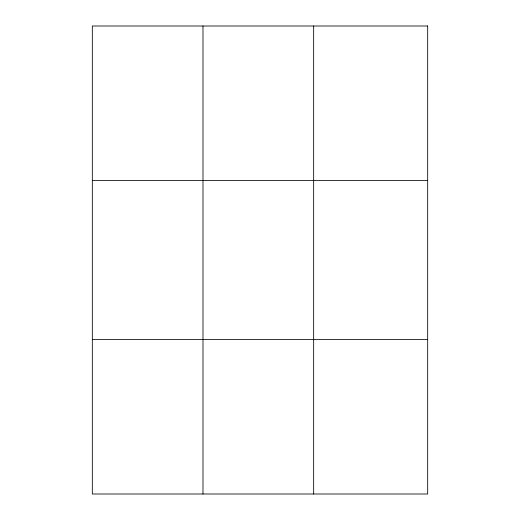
<?xml version="1.0" encoding="UTF-8"?>
<svg xmlns="http://www.w3.org/2000/svg" width="520" height="520" viewBox="0 0 520 520"><rect width="100%" height="100%" fill="white"/><g stroke="black" fill="none" stroke-linecap="round" stroke-linejoin="round"><path stroke-width="0.78" d="M202.989 26L202.989 494M313.658 26L313.658 494M92.326 180.44L427.674 180.44M92.326 339.56L427.674 339.56M427.674 26L427.674 494L92.326 494L92.326 26L427.674 26"/></g></svg>
